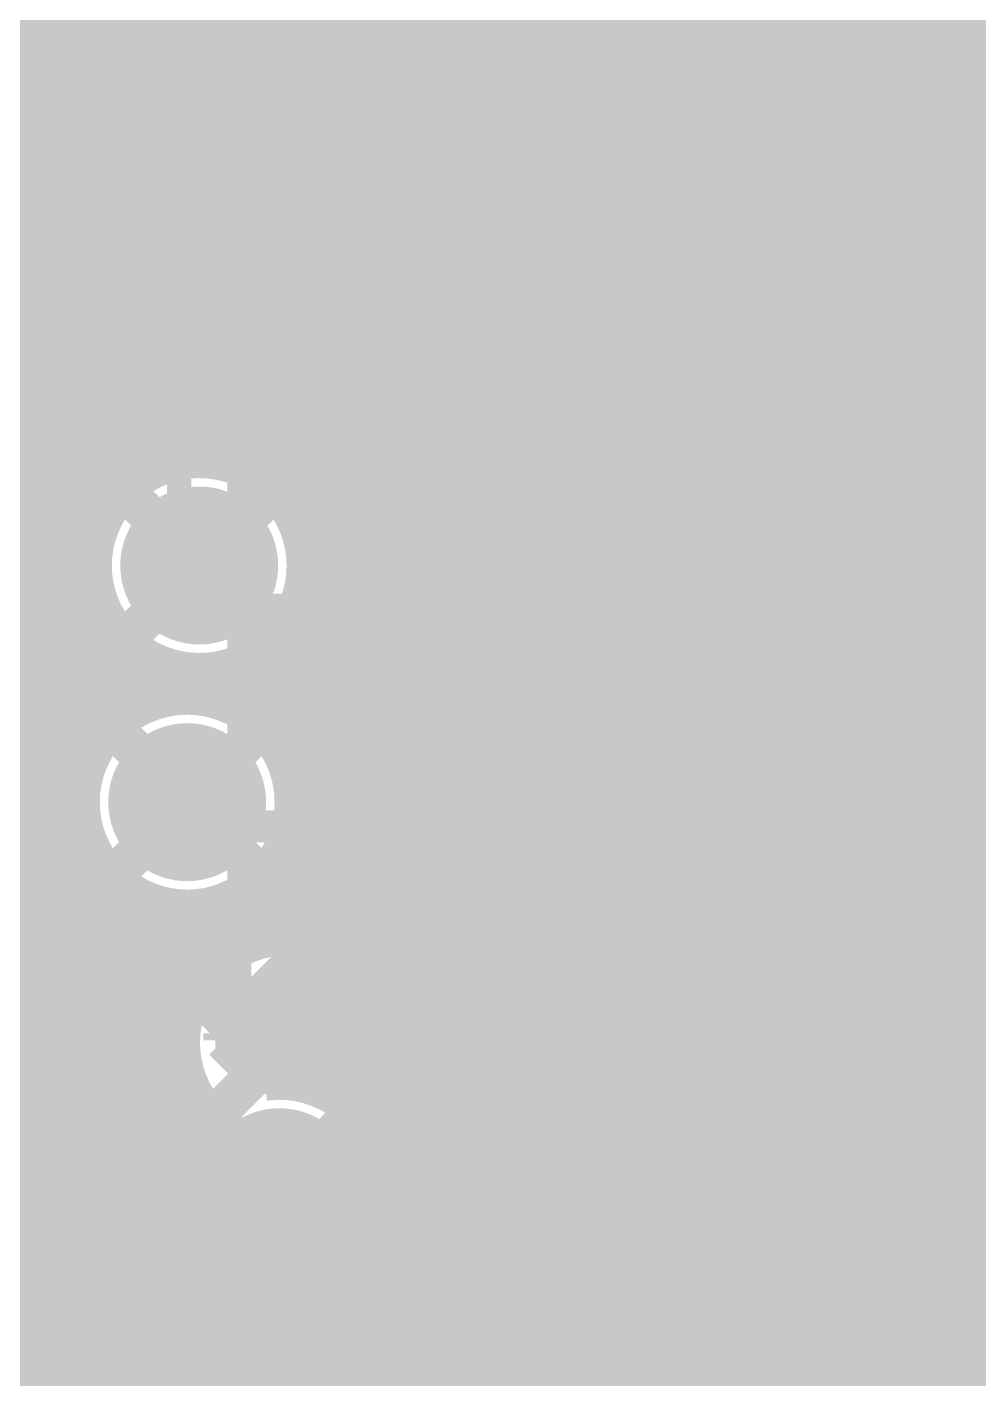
# Model space of a CAD drawing. Extents: x -118 to 4, y -52 to 56.
# Drawn here: x -61.67 to -55.64, y 33.08 to 41.64 of the extents above; entities that cross this region are included whole.
import ezdxf

# ---------------------------------------------------------------- set-up
doc = ezdxf.new("R2010")
doc.units = 0
doc.header["$MEASUREMENT"] = 0
doc.layers.get('0').update_dxf_attribs({"linetype": 'CONTINUOUS'})
for name, color, linetype in [('22-302-0_BOT', 7, 'CONTINUOUS'), ('22-302-0_DRD', 7, 'CONTINUOUS'), ('22-302-0_DRL', 2, 'CONTINUOUS'), ('22-302-0_GND', 1, 'CONTINUOUS'), ('22-302-0_IN1', 3, 'CONTINUOUS'), ('22-302-0_SMB', 5, 'CONTINUOUS'), ('22-302-0_SMT', 10, 'CONTINUOUS'), ('22-302-0_SPB', 14, 'CONTINUOUS'), ('22-302-0_SPT', 9, 'CONTINUOUS'), ('22-302-0_SSB', 12, 'CONTINUOUS'), ('22-302-0_SST', 11, 'CONTINUOUS'), ('22-302-0_TOP', 13, 'CONTINUOUS'), ('THRUHOLE_TAP', 7, 'CONTINUOUS')]:
    doc.layers.add(name, color=color, linetype=linetype)

# ---------------------------------------------------------------- blocks, each defined once
blk = doc.blocks.new('ROUND_50')
at = {"const_width": 0.35052}
blk.add_lwpolyline([(-0.17526, 0, 1), (0.17526, 0, 1)], format="xyb", close=True, dxfattribs=at)
blk = doc.blocks.new('RECTANGLE_62')
blk.add_solid([(0.635, 0.508), (0.635, -0.508), (-0.635, 0.508), (-0.635, -0.508)])
blk = doc.blocks.new('ROUND_107')
at = {"const_width": 0.10033}
blk.add_lwpolyline([(-0.050164, 0, 1), (0.050164, 0, 1)], format="xyb", close=True, dxfattribs=at)
blk = doc.blocks.new('ROUND_92')
at = {"const_width": 0.0635}
blk.add_lwpolyline([(-0.03175, 0, 1), (0.03175, 0, 1)], format="xyb", close=True, dxfattribs=at)
blk = doc.blocks.new('ROUND_93')
at = {"const_width": 0.50038}
blk.add_lwpolyline([(-0.25019, 0, 1), (0.25019, 0, 1)], format="xyb", close=True, dxfattribs=at)
blk = doc.blocks.new('ROUND_58')
at = {"const_width": 0.35052}
blk.add_lwpolyline([(-0.17526, 0, 1), (0.17526, 0, 1)], format="xyb", close=True, dxfattribs=at)
blk = doc.blocks.new('OBLONG_40')
at = {"const_width": 0.29972}
blk.add_lwpolyline([(0, 0.74041), (0, -0.74041)], dxfattribs=at)
at = {"const_width": 0.14986}
for points in [[(-0.07493, 0.74041, 1), (0.07493, 0.74041, 1)], [(-0.07493, -0.74041, 1), (0.07493, -0.74041, 1)]]:
    blk.add_lwpolyline(points, format="xyb", close=True, dxfattribs=at)
blk = doc.blocks.new('ROUND_98')
at = {"const_width": 0.10033}
blk.add_lwpolyline([(-0.050164, 0, 1), (0.050164, 0, 1)], format="xyb", close=True, dxfattribs=at)

msp = doc.modelspace()

# ---------------------------------------------------------------- linework, layer by layer
at = {"layer": '22-302-0_BOT'}
for points, const_width in [([(-60.579, 38.227), (-59.944, 38.862), (-58.801, 38.862), (-58.42, 39.243), (-58.42, 42.164), (-57.023, 43.561), (-57.023, 45.085), (-55.88, 46.228), (-55.88, 54.61)], 0.2032), ([(-54.356, 53.848), (-54.61, 53.848), (-55.499, 52.959), (-55.499, 45.72), (-56.388, 44.831), (-56.388, 42.799), (-57.277, 41.91), (-57.277, 41.021)], 0.2032), ([(-57.277, 41.021), (-57.277, 41.91), (-56.388, 42.799), (-56.388, 44.831), (-55.499, 45.72), (-55.499, 52.959), (-54.61, 53.848), (-54.356, 53.848)], 0.2032), ([(-58.9788, 44.07916), (-58.9788, 40.8432)], 0.254), ([(-59.2074, 43.85056), (-59.2074, 40.8432)], 0.254), ([(-59.436, 43.62196), (-59.436, 40.8432)], 0.254), ([(-59.6646, 43.39336), (-59.6646, 40.8432)], 0.254), ([(-59.8932, 43.16476), (-59.8932, 40.8432)], 0.254), ([(-60.1218, 42.93616), (-60.1218, 40.8432)], 0.254), ([(-61.2648, 42.6974), (-61.2648, 40.62984)], 0.254), ([(-61.0362, 42.6974), (-61.0362, 40.4114)], 0.254), ([(-60.8076, 42.6974), (-60.8076, 40.4114)], 0.254), ([(-60.579, 42.6974), (-60.579, 40.4114)], 0.254), ([(-60.3504, 42.73804), (-60.3504, 40.8432)], 0.254), ([(-58.8264, 42.164), (-58.8264, 40.8432)], 0.254), ([(-61.3918, 41.8592), (-61.3918, 40.75684)], 0.254), ([(-58.8264, 41.5544), (-61.3918, 41.5544)], 0.254), ([(-58.8264, 41.3258), (-61.3918, 41.3258)], 0.254), ([(-58.8264, 41.0972), (-61.3918, 41.0972)], 0.254), ([(-59.563, 40.005), (-61.214, 40.005), (-62.23, 41.021), (-62.357, 41.021)], 0.2032), ([(-54.61, 40.7162), (-56.007, 40.7162), (-56.7182, 40.7162), (-57.023, 41.021), (-57.277, 41.021)], 0.2032), ([(-54.61, 40.7162), (-56.007, 40.7162), (-56.7182, 40.7162), (-56.9722, 40.7162), (-57.277, 41.021)], 0.2032), ([(-58.8264, 40.8686), (-61.3918, 40.8686)], 0.254), ([(-58.8264, 40.8432), (-60.5282, 40.8432)], 0.254), ([(-60.5282, 40.8432), (-60.5282, 40.4114)], 0.254), ([(-61.3918, 40.75684), (-61.04636, 40.4114)], 0.254), ([(-60.5282, 40.64), (-61.27496, 40.64)], 0.254), ([(-54.61, 37.973), (-56.007, 39.37), (-56.007, 40.7162), (-54.61, 40.7162)], 0.2032), ([(-60.5282, 40.4114), (-61.04636, 40.4114)], 0.254), ([(-60.5282, 40.4114), (-61.04636, 40.4114)], 0.254), ([(-60.5282, 40.4114), (-61.04636, 40.4114)], 0.254), ([(-61.96584, 40.1828), (-61.7474, 39.96436)], 0.254), ([(-58.0136, 40.1828), (-58.0136, 39.8272)], 0.254), ([(-56.4134, 40.1828), (-58.0136, 40.1828)], 0.254), ([(-56.4134, 40.1828), (-58.0136, 40.1828)], 0.254), ([(-57.8358, 40.1828), (-57.8358, 39.8272)], 0.254), ([(-57.6072, 40.1828), (-57.6072, 39.8272)], 0.254), ([(-57.3786, 40.1828), (-57.3786, 39.8272)], 0.254), ([(-57.15, 40.1828), (-57.15, 39.8272)], 0.254), ([(-56.9214, 40.1828), (-56.9214, 39.8272)], 0.254), ([(-56.6928, 40.1828), (-56.6928, 39.8272)], 0.254), ([(-56.4642, 40.1828), (-56.4642, 39.8272)], 0.254), ([(-56.4134, 40.1828), (-56.4134, 39.8272)], 0.254), ([(-61.7474, 39.9542), (-63.6778, 39.9542)], 0.254), ([(-62.23, 36.9062), (-62.0268, 36.9062), (-62.103, 36.9824), (-62.103, 37.338), (-61.341, 38.1), (-61.341, 40.005), (-61.214, 40.005), (-59.563, 40.005)], 0.2032), ([(-61.7474, 39.96436), (-61.7474, 39.8272)], 0.254), ([(-56.4134, 39.9542), (-58.0136, 39.9542)], 0.254), ([(-61.7474, 39.8272), (-63.3222, 39.8272)], 0.254), ([(-56.4134, 39.8272), (-58.0136, 39.8272)], 0.254), ([(-57.277, 39.8272), (-57.277, 38.989)], 0.254), ([(-56.3118, 39.10076), (-56.3118, 38.1508)], 0.254), ([(-56.3118, 39.10076), (-56.29457, 39.08243)], 0.254), ([(-56.3118, 39.10076), (-56.29457, 39.08243)], 0.254), ([(-56.25084, 39.0398), (-56.3118, 39.0398)], 0.254), ([(-56.28894, 39.0779), (-55.2831, 38.06952)], 0.254), ([(-56.2356, 39.02456), (-56.2356, 34.6964)], 0.254), ([(-57.277, 38.1508), (-57.277, 38.989)], 0.254), ([(-57.277, 38.989), (-57.277, 36.576), (-56.515, 35.814)], 0.2032), ([(-57.277, 38.989), (-57.277, 36.576), (-56.515, 35.814)], 0.2032), ([(-57.277, 38.989), (-57.277, 36.576), (-56.515, 35.814)], 0.2032), ([(-58.2422, 38.84676), (-58.5089, 38.57752)], 0.254), ([(-58.2422, 38.84676), (-58.2422, 38.1508)], 0.254), ([(-58.293, 38.79596), (-58.293, 33.59404)], 0.254), ([(-58.2422, 38.8112), (-58.27776, 38.8112)], 0.254), ([(-56.02224, 38.8112), (-56.3118, 38.8112)], 0.254), ([(-56.007, 38.79596), (-56.007, 34.6964)], 0.254), ([(-58.2422, 38.5826), (-58.50636, 38.5826)], 0.254), ([(-55.79364, 38.5826), (-56.3118, 38.5826)], 0.254), ([(-58.5216, 38.56736), (-58.5216, 33.36544)], 0.254), ([(-55.7784, 38.56736), (-55.7784, 34.6964)], 0.254), ([(-58.801, 38.4556), (-58.82894, 38.4556)], 0.254), ([(-58.7502, 38.45814), (-58.7502, 38.35908)], 0.254), ([(-58.2422, 38.354), (-58.74512, 38.354)], 0.254), ([(-55.56504, 38.354), (-56.3118, 38.354)], 0.254), ([(-55.5498, 38.33876), (-55.5498, 36.70808)], 0.254), ([(-56.3118, 38.1508), (-58.2422, 38.1508)], 0.254), ([(-58.0644, 38.1508), (-58.0644, 33.82264)], 0.254), ([(-57.8358, 38.1508), (-57.8358, 34.05124)], 0.254), ([(-57.6072, 38.1508), (-57.6072, 34.27984)], 0.254), ([(-57.3786, 38.1508), (-57.3786, 34.50844)], 0.254), ([(-57.15, 38.1508), (-57.15, 34.67608)], 0.254), ([(-56.9214, 38.1508), (-56.9214, 34.6964)], 0.254), ([(-56.6928, 38.1508), (-56.6928, 34.6964)], 0.254), ([(-56.4642, 38.1508), (-56.4642, 34.6964)], 0.254), ([(-55.33644, 38.1254), (-58.64606, 38.1254)], 0.254), ([(-59.309, 37.973), (-59.309, 36.957), (-60.7822, 35.4838), (-62.23, 35.4838)], 0.2032), ([(-55.28564, 37.8968), (-58.63336, 37.8968)], 0.254), ([(-55.21706, 37.6682), (-58.70194, 37.6682)], 0.254), ([(-58.7502, 37.58438), (-58.7502, 33.13684)], 0.254), ([(-58.9026, 37.4269), (-58.9026, 36.957)], 0.254), ([(-55.03164, 37.4396), (-58.88736, 37.4396)], 0.254), ([(-53.91404, 37.211), (-58.9026, 37.211)], 0.254), ([(-55.15102, 36.9824), (-58.9026, 36.9824)], 0.254), ([(-67.056, 26.289), (-66.548, 26.797), (-66.548, 35.306), (-65.659, 36.195), (-61.214, 36.195), (-60.6552, 36.7538), (-60.6552, 36.7284)], 0.2032), ([(-58.9788, 36.72078), (-58.9788, 32.93364)], 0.254), ([(-55.51678, 36.7538), (-58.95594, 36.7538)], 0.254), ([(-59.02198, 36.66998), (-60.4266, 35.26536)], 0.254), ([(-55.6387, 36.5252), (-59.16676, 36.5252)], 0.254), ([(-59.2074, 36.48456), (-59.2074, 32.92094)], 0.254), ([(-55.66918, 36.2966), (-59.39536, 36.2966)], 0.254), ([(-59.436, 36.25596), (-59.436, 34.5313)], 0.254), ([(-57.785, 31.369), (-57.277, 31.369), (-55.118, 33.528), (-40.259, 33.528), (-38.989, 34.798), (-33.02, 34.798), (-32.131, 33.909), (-30.988, 33.909), (-30.48, 34.417), (-28.829, 34.417), (-27.8638, 35.3822), (-27.8638, 36.195)], 0.2032), ([(-59.6646, 36.02736), (-59.6646, 34.83356)], 0.254), ([(-55.62092, 36.068), (-59.62396, 36.068)], 0.254), ([(-55.5498, 35.93338), (-55.5498, 34.6964)], 0.254), ([(-55.46852, 35.8394), (-59.85256, 35.8394)], 0.254), ([(-59.8932, 35.79876), (-59.8932, 34.94532)], 0.254), ([(-48.73498, 35.6108), (-60.08116, 35.6108)], 0.254), ([(-60.1218, 35.57016), (-60.1218, 34.96818)], 0.254), ([(-62.23, 35.4838), (-62.23, 35.433), (-60.833, 35.433), (-60.833, 35.052), (-60.071, 34.29)], 0.2032), ([(-60.3504, 35.34156), (-60.3504, 35.14344)], 0.254), ([(-40.78732, 35.3822), (-60.30976, 35.3822)], 0.254), ([(-60.4266, 35.26536), (-60.4266, 35.21964)], 0.254), ([(-60.4266, 35.21964), (-60.16752, 34.9631)], 0.254), ([(-40.67556, 35.1536), (-60.36056, 35.1536)], 0.254), ([(-61.4172, 35.0266), (-61.4172, 34.7472)], 0.254), ([(-61.2394, 35.0266), (-61.4172, 35.0266)], 0.254), ([(-61.2648, 35.0266), (-61.2648, 31.7754)], 0.254), ([(-61.21908, 34.925), (-61.4172, 34.925)], 0.254), ([(-54.3433, 34.925), (-59.82716, 34.925)], 0.254), ([(-61.4172, 34.7472), (-63.0428, 34.7472)], 0.254), ([(-61.722, 34.7472), (-61.722, 31.7754)], 0.254), ([(-61.4934, 34.7472), (-61.4934, 31.7754)], 0.254), ([(-61.11494, 34.7599), (-60.7441, 34.38652)], 0.254), ([(-61.05144, 34.6964), (-64.4906, 34.6964)], 0.254), ([(-61.0362, 34.68116), (-61.0362, 31.7754)], 0.254), ([(-57.023, 34.6964), (-59.5249, 34.6964)], 0.254), ([(-54.64556, 34.6964), (-57.023, 34.6964)], 0.254), ([(-57.31002, 34.57702), (-58.95594, 32.9311)], 0.254), ([(-60.82284, 34.4678), (-64.4906, 34.4678)], 0.254), ([(-57.41924, 34.4678), (-59.41314, 34.4678)], 0.254), ([(-60.8076, 34.45256), (-60.8076, 31.7754)], 0.254), ([(-60.74918, 34.2392), (-64.4906, 34.2392)], 0.254), ([(-57.64784, 34.2392), (-59.39282, 34.2392)], 0.254), ([(-54.102, 34.29), (-57.023, 34.29), (-59.055, 32.258)], 0.2032), ([(-59.436, 34.04616), (-59.436, 32.82188)], 0.254), ([(-60.69076, 34.0106), (-64.4906, 34.0106)], 0.254), ([(-57.87644, 34.0106), (-59.45124, 34.0106)], 0.254), ([(-56.85536, 33.8836), (-58.3819, 32.35452)], 0.254), ([(-55.31358, 33.8836), (-56.85536, 33.8836)], 0.254), ([(-56.6928, 33.8836), (-56.6928, 32.52724)], 0.254), ([(-56.4642, 33.8836), (-56.4642, 32.75584)], 0.254), ([(-56.2356, 33.8836), (-56.2356, 32.98444)], 0.254), ([(-56.007, 33.8836), (-56.007, 33.21304)], 0.254), ([(-55.7784, 33.8836), (-55.7784, 33.44164)], 0.254), ([(-55.5498, 33.8836), (-55.5498, 33.67024)], 0.254), ([(-60.52312, 33.782), (-64.4906, 33.782)], 0.254), ([(-60.579, 33.83788), (-60.579, 31.7754)], 0.254), ([(-58.10504, 33.782), (-59.61888, 33.782)], 0.254), ([(-55.40502, 33.81502), (-57.33796, 31.88208)], 0.254), ([(-55.43804, 33.782), (-56.95696, 33.782)], 0.254), ([(-56.9214, 33.81756), (-56.9214, 32.29864)], 0.254), ([(-59.6646, 33.7439), (-59.6646, 32.55772)], 0.254), ([(-60.3504, 33.67024), (-60.3504, 31.7754)], 0.254), ([(-60.1218, 33.61182), (-60.1218, 31.7754)], 0.254), ([(-59.8932, 33.63214), (-59.8932, 31.7754)], 0.254), ([(-58.33364, 33.5534), (-64.4906, 33.5534)], 0.254), ([(-55.66664, 33.5534), (-57.18556, 33.5534)], 0.254), ([(-57.15, 33.58896), (-57.15, 32.07004)], 0.254), ([(-57.3786, 33.36036), (-57.3786, 31.91256)], 0.254), ([(-58.56224, 33.3248), (-64.4906, 33.3248)], 0.254), ([(-55.89524, 33.3248), (-57.41416, 33.3248)], 0.254), ([(-58.79084, 33.0962), (-64.4906, 33.0962)], 0.254), ([(-56.12384, 33.0962), (-57.64276, 33.0962)], 0.254), ([(-57.6072, 33.13176), (-57.6072, 32.02432)], 0.254)]:
    msp.add_lwpolyline(points, dxfattribs=dict(at, const_width=const_width))
at = {"layer": '22-302-0_BOT', "const_width": 0.254}
for points in [[(-58.801, 38.4556, 0.1989124), (-58.51363, 38.57463)], [(-58.62828, 37.973, 0.1995976), (-58.82893, 38.45561)], [(-58.9026, 37.4269, 0.237053), (-58.62828, 37.973)], [(-59.02198, 36.66998, 0.1989124), (-58.90309, 36.957)], [(-54.991, 37.00272, 0.4142136), (-55.67172, 36.322)], [(-55.67172, 36.322, 0.4142136), (-54.991, 35.64128)], [(-61.2394, 35.0266, 0.18274), (-61.12093, 34.76407)], [(-60.071, 34.97072, 0.0356212), (-60.16762, 34.96383)], [(-59.39028, 34.29, 0.4142136), (-60.071, 34.97072)], [(-57.023, 34.6964, 0.1989124), (-57.31037, 34.57737)], [(-60.7441, 34.38652, 0.0356214), (-60.75098, 34.29)], [(-60.75172, 34.29, 0.4142136), (-60.071, 33.60928)], [(-60.071, 33.60928, 0.4142136), (-59.39028, 34.29)]]:
    msp.add_lwpolyline(points, format="xyb", dxfattribs=at)
at = {"layer": '22-302-0_DRD', "const_width": 0.254}
for points in [[(-59.182, 41.91), (-60.452, 40.64)], [(-59.182, 40.64), (-60.452, 41.91)], [(-59.182, 41.91), (-60.452, 40.64)], [(-59.182, 40.64), (-60.452, 41.91)], [(-59.944, 38.862), (-61.214, 37.592)], [(-59.944, 37.592), (-61.214, 38.862)], [(-58.674, 38.608), (-59.944, 37.338)], [(-58.674, 37.338), (-59.944, 38.608)], [(-60.0202, 37.3634), (-61.2902, 36.0934)], [(-60.0202, 36.0934), (-61.2902, 37.3634)], [(-54.356, 36.957), (-55.626, 35.687)], [(-54.356, 35.687), (-55.626, 36.957)], [(-55.88, 36.449), (-57.15, 35.179)], [(-55.88, 35.179), (-57.15, 36.449)], [(-55.88, 36.449), (-57.15, 35.179)], [(-55.88, 35.179), (-57.15, 36.449)], [(-55.88, 36.449), (-57.15, 35.179)], [(-55.88, 35.179), (-57.15, 36.449)], [(-59.3852, 35.8394), (-60.6552, 34.5694)], [(-59.3852, 34.5694), (-60.6552, 35.8394)], [(-59.3852, 35.8394), (-60.6552, 34.5694)], [(-59.3852, 34.5694), (-60.6552, 35.8394)], [(-59.436, 34.925), (-60.706, 33.655)], [(-59.436, 33.655), (-60.706, 34.925)], [(-56.515, 33.35528), (-57.785, 32.08528)], [(-56.515, 32.08528), (-57.785, 33.35528)], [(-56.515, 33.35528), (-57.785, 32.08528)], [(-56.515, 32.08528), (-57.785, 33.35528)]]:
    msp.add_lwpolyline(points, dxfattribs=at)
at = {"layer": '22-302-0_IN1', "const_width": 0.254}
for points in [[(-58.6486, 55.372), (-58.6486, 14.57706)], [(-56.5912, 55.372), (-56.5912, 36.48964)], [(-56.3626, 54.12994), (-56.3626, 36.47694)], [(-56.134, 53.98008), (-56.134, 36.37788)], [(-55.9054, 53.92928), (-55.9054, 36.11372)], [(-55.6768, 53.95976), (-55.6768, 13.35278)], [(-56.8198, 49.53508), (-56.8198, 36.42106)], [(-57.0484, 49.39792), (-57.0484, 36.23564)], [(-58.8772, 48.37938), (-58.8772, 14.62786)], [(-60.4774, 44.78274), (-60.4774, 41.43502)], [(-61.6204, 44.66336), (-61.6204, 29.88818)], [(-58.42, 44.71416), (-58.42, 31.6103)], [(-59.1058, 44.61002), (-59.1058, 14.63802)], [(-61.3918, 44.47794), (-61.3918, 29.8577)], [(-60.706, 44.52112), (-60.706, 38.89502)], [(-57.277, 44.50588), (-57.277, 33.3883)], [(-61.1632, 44.40936), (-61.1632, 38.57498)], [(-60.9346, 44.42206), (-60.9346, 38.80612)], [(-58.1914, 44.4119), (-58.1914, 31.91256)], [(-59.3344, 44.37888), (-59.3344, 41.75252)], [(-57.5056, 44.33824), (-57.5056, 33.2994)], [(-57.9628, 44.30014), (-57.9628, 32.02432)], [(-57.7342, 44.27982), (-57.7342, 33.06826)], [(-60.29452, 41.7576), (-62.69736, 41.7576)], [(-55.52694, 41.7576), (-59.33694, 41.7576)], [(-60.44692, 41.529), (-75.38212, 41.529)], [(-55.42788, 41.529), (-59.18708, 41.529)], [(-60.49518, 41.3004), (-75.28306, 41.3004)], [(-55.16372, 41.3004), (-59.13628, 41.3004)], [(-60.4647, 41.0718), (-75.27036, 41.0718)], [(-60.4774, 41.11244), (-60.4774, 38.89756)], [(-53.04536, 41.0718), (-59.16676, 41.0718)], [(-60.34278, 40.8432), (-75.33894, 40.8432)], [(-59.3344, 40.79494), (-59.3344, 14.61008)], [(-52.83708, 40.8432), (-59.29122, 40.8432)], [(-60.2488, 40.74922), (-60.2488, 38.82136)], [(-60.0202, 40.62476), (-60.0202, 38.61308)], [(-59.563, 40.64508), (-59.563, 35.70732)], [(-59.97702, 40.6146), (-75.52436, 40.6146)], [(-59.7916, 40.59428), (-59.7916, 35.84448)], [(-54.07152, 40.6146), (-59.65444, 40.6146)], [(-54.22392, 40.386), (-90.24112, 40.386)], [(-54.27218, 40.1574), (-90.14206, 40.1574)], [(-54.2417, 39.9288), (-90.12936, 39.9288)], [(-54.11978, 39.7002), (-90.19794, 39.7002)], [(-53.75402, 39.4716), (-90.38336, 39.4716)], [(-51.9303, 39.243), (-98.425, 39.243)], [(-52.23256, 39.0144), (-98.425, 39.0144)], [(-60.96508, 38.7858), (-98.425, 38.7858)], [(-52.34432, 38.7858), (-60.19038, 38.7858)], [(-61.17336, 38.5572), (-88.01608, 38.5572)], [(-54.95798, 38.5572), (-59.98464, 38.5572)], [(-61.24956, 38.3286), (-63.01994, 38.3286)], [(-55.18912, 38.3286), (-59.9059, 38.3286)], [(-61.24702, 38.1), (-62.87008, 38.1)], [(-55.27802, 38.1), (-59.91098, 38.1)], [(-61.15812, 37.8714), (-62.81928, 37.8714)], [(-61.1632, 37.87902), (-61.1632, 37.18052)], [(-60.0202, 37.83838), (-60.0202, 36.9697)], [(-55.28056, 37.8714), (-59.99988, 37.8714)], [(-60.92698, 37.6428), (-62.84976, 37.6428)], [(-60.9346, 37.64788), (-60.9346, 37.34816)], [(-60.2488, 37.63264), (-60.2488, 37.27196)], [(-55.20436, 37.6428), (-60.23102, 37.6428)], [(-60.706, 37.55898), (-60.706, 37.40658)], [(-60.4774, 37.5539), (-60.4774, 37.38372)], [(-54.99608, 37.4142), (-62.97422, 37.4142)], [(-61.15812, 37.1856), (-63.33744, 37.1856)], [(-24.20112, 37.1856), (-60.15228, 37.1856)], [(-61.29528, 36.957), (-98.425, 36.957)], [(-55.2323, 36.957), (-60.01512, 36.957)], [(-61.33592, 36.7284), (-80.85836, 36.7284)], [(-55.53456, 36.7284), (-59.97448, 36.7284)], [(-61.29528, 36.4998), (-67.55638, 36.4998)], [(-60.0202, 36.48456), (-60.0202, 35.88512)], [(-55.64632, 36.4998), (-60.01512, 36.4998)], [(-61.15812, 36.2712), (-67.35064, 36.2712)], [(-61.1632, 36.27628), (-61.1632, 29.73578)], [(-57.01792, 36.2712), (-60.15228, 36.2712)], [(-55.66918, 36.2712), (-56.01208, 36.2712)], [(-60.2488, 36.1823), (-60.2488, 35.84448)], [(-60.9346, 36.10864), (-60.9346, 29.37002)], [(-57.15508, 36.0426), (-67.2719, 36.0426)], [(-60.706, 36.05022), (-60.706, 19.48688)], [(-60.4774, 36.07054), (-60.4774, 35.70732)], [(-55.61076, 36.0426), (-55.87492, 36.0426)], [(-60.31992, 35.814), (-67.27698, 35.814)], [(-57.19572, 35.814), (-59.71794, 35.814)], [(-55.44312, 35.814), (-55.83428, 35.814)], [(-60.58408, 35.5854), (-67.36588, 35.5854)], [(-57.15508, 35.5854), (-59.45632, 35.5854)], [(-49.57064, 35.5854), (-55.87492, 35.5854)], [(-55.9054, 35.51174), (-55.9054, 12.98702)], [(-60.68314, 35.3568), (-67.59702, 35.3568)], [(-57.01792, 35.3568), (-59.35726, 35.3568)], [(-57.0484, 35.39236), (-57.0484, 33.39338)], [(-49.75606, 35.3568), (-56.01208, 35.3568)], [(-56.134, 35.25012), (-56.134, -3.048)], [(-56.8198, 35.20694), (-56.8198, 33.31464)], [(-56.3626, 35.15106), (-56.3626, -3.048)], [(-60.69584, 35.1282), (-95.36176, 35.1282)], [(-49.82464, 35.1282), (-59.34456, 35.1282)], [(-56.5912, 35.13836), (-56.5912, 33.1089)], [(-60.62726, 34.8996), (-65.35674, 34.8996)], [(-49.81194, 34.8996), (-59.41314, 34.8996)], [(-60.44184, 34.671), (-65.09512, 34.671)], [(-60.4774, 34.70148), (-60.4774, 19.58594)], [(-49.71288, 34.671), (-59.59856, 34.671)], [(-59.563, 34.70148), (-59.563, 14.5415)], [(-60.2488, 34.56432), (-60.2488, 19.59864)], [(-59.7916, 34.56432), (-59.7916, 19.34464)], [(-60.0202, 34.52368), (-60.0202, 19.53006)], [(-49.44872, 34.4424), (-64.99606, 34.4424)], [(-38.48862, 34.2138), (-64.98336, 34.2138)], [(-38.85438, 33.9852), (-65.05194, 33.9852)], [(-38.9763, 33.7566), (-65.23736, 33.7566)], [(-39.00678, 33.528), (-67.40398, 33.528)], [(-57.50814, 33.2994), (-62.70244, 33.2994)], [(-38.95852, 33.2994), (-56.79186, 33.2994)], [(-57.73166, 33.0708), (-62.33922, 33.0708)], [(-38.80612, 33.0708), (-56.5658, 33.0708)]]:
    msp.add_lwpolyline(points, dxfattribs=at)
for points in [[(-59.817, 41.95572, 0.4142136), (-60.49772, 41.275)], [(-59.13628, 41.275, 0.4142136), (-59.817, 41.95572)], [(-55.54472, 41.91, 0.4142136), (-54.864, 41.22928)], [(-60.49772, 41.275, 0.4142136), (-59.817, 40.59428)], [(-59.817, 40.59428, 0.4142136), (-59.13628, 41.275)], [(-60.579, 38.90772, 0.4142136), (-61.25972, 38.227)], [(-59.89828, 38.227, 0.4142136), (-60.579, 38.90772)], [(-61.25972, 38.227, 0.4142136), (-60.579, 37.54628)], [(-60.579, 37.54628, 0.4142136), (-59.89828, 38.227)], [(-60.6552, 37.40912, 0.4142136), (-61.33592, 36.7284)], [(-59.97448, 36.7284, 0.4142136), (-60.6552, 37.40912)], [(-54.991, 37.00272, 0.4142136), (-55.67172, 36.322)], [(-61.33592, 36.7284, 0.4142136), (-60.6552, 36.04768)], [(-60.6552, 36.04768, 0.4142136), (-59.97448, 36.7284)], [(-56.515, 36.49472, 0.4142136), (-57.19572, 35.814)], [(-55.83428, 35.814, 0.4142136), (-56.515, 36.49472)], [(-55.67172, 36.322, 0.4142136), (-54.991, 35.64128)], [(-60.0202, 35.88512, 0.4142136), (-60.70092, 35.2044)], [(-59.33948, 35.2044, 0.4142136), (-60.0202, 35.88512)], [(-57.19572, 35.814, 0.4142136), (-56.515, 35.13328)], [(-56.515, 35.13328, 0.4142136), (-55.83428, 35.814)], [(-60.70092, 35.2044, 0.4142136), (-60.0202, 34.52368)], [(-60.0202, 34.52368, 0.4142136), (-59.33948, 35.2044)], [(-57.15, 33.401, 0.4142136), (-57.83072, 32.72028)], [(-57.15, 33.401, 0.4142136), (-57.83072, 32.72028)], [(-56.46928, 32.72028, 0.4142136), (-57.15, 33.401)], [(-56.46928, 32.72028, 0.4142136), (-57.15, 33.401)]]:
    msp.add_lwpolyline(points, format="xyb", dxfattribs=at)
at = {"layer": '22-302-0_SSB', "const_width": 0.1524}
for points in [[(-61.214, 42.037), (-61.214, 37.973), (-65.786, 37.973), (-65.786, 39.751), (-65.532, 40.005), (-65.786, 40.259), (-65.786, 42.037), (-61.214, 42.037)], [(-56.134, 42.037), (-56.134, 37.973), (-60.706, 37.973), (-60.706, 39.751), (-60.452, 40.005), (-60.706, 40.259), (-60.706, 42.037), (-56.134, 42.037)], [(-61.4045, 37.6555), (-61.4045, 34.7345), (-63.0428, 34.7345), (-63.0428, 37.6555), (-61.4045, 37.6555)], [(-57.97804, 37.5666), (-57.80786, 37.50564), (-57.80786, 37.26942), (-57.97804, 37.211), (-58.14568, 37.09162), (-58.65368, 37.09162), (-58.82386, 37.15004), (-58.82386, 37.50564), (-58.65368, 37.5666), (-57.97804, 37.5666)], [(-58.14568, 37.32784), (-57.80786, 37.09162)], [(-57.80786, 36.48964), (-58.82386, 36.48964), (-58.65368, 36.60902)], [(-57.80786, 36.3728), (-57.80786, 36.60902)], [(-58.14568, 35.5346), (-58.14568, 36.00704), (-58.82386, 35.77082), (-58.82386, 35.65144), (-57.80786, 35.65144)]]:
    msp.add_lwpolyline(points, dxfattribs=at)
at = {"layer": '22-302-0_SST', "const_width": 0.1524}
for points in [[(-65.27038, 35.8902), (-65.27038, 39.0398), (-60.325, 39.0398), (-60.325, 35.433), (-64.81318, 35.433), (-65.27038, 35.8902)], [(-59.55538, 35.8902), (-59.55538, 39.0398), (-54.61, 39.0398), (-54.61, 35.433), (-59.09818, 35.433), (-59.55538, 35.8902)], [(-58.8772, 36.52774), (-58.8772, 35.84956)], [(-58.74004, 36.5506), (-58.74004, 35.82924)], [(-58.60288, 36.51758), (-58.60288, 35.86226)], [(-59.01436, 36.44138), (-59.01436, 35.93846)], [(-58.53938, 36.47948), (-58.96864, 36.47948)], [(-58.46572, 36.40328), (-58.46572, 35.97402)], [(-58.42762, 36.34232), (-59.08294, 36.34232)], [(-58.3946, 36.20516), (-59.11596, 36.20516)], [(-58.41492, 36.068), (-59.0931, 36.068)], [(-58.50382, 35.93084), (-59.00674, 35.93084)]]:
    msp.add_lwpolyline(points, dxfattribs=at)
for points in [[(-58.75528, 36.5506, 0.4142136), (-59.11596, 36.18992)], [(-58.3946, 36.18992, 0.4142136), (-58.75528, 36.5506)], [(-59.11596, 36.18992, 0.4142136), (-58.75528, 35.82924)], [(-58.75528, 35.82924, 0.4142136), (-58.3946, 36.18992)]]:
    msp.add_lwpolyline(points, format="xyb", dxfattribs=at)
at = {"layer": '22-302-0_TOP'}
for points, const_width in [([(-60.579, 44.5643), (-60.579, 41.40708)], 0.254), ([(-60.73648, 43.10888), (-60.73648, 41.68648)], 0.254), ([(-60.54852, 43.10888), (-60.54852, 41.68648)], 0.254), ([(-61.5188, 40.22852), (-61.5188, 42.291), (-61.595, 42.36466), (-61.595, 42.4688)], 0.2032), ([(-60.8711, 40.22852), (-60.8711, 41.3639), (-59.817, 42.418), (-59.69, 42.418), (-59.69, 42.4688)], 0.2032), ([(-60.8711, 40.22852), (-60.8711, 41.3639), (-59.817, 42.418), (-59.7662, 42.4688), (-59.69, 42.4688)], 0.2032), ([(-55.8038, 40.22852), (-55.8038, 41.91), (-55.8038, 42.3926), (-55.88, 42.4688)], 0.2032), ([(-54.864, 41.91), (-55.8038, 41.91), (-55.8038, 40.22852)], 0.2032), ([(-61.04128, 41.68648), (-61.04128, 41.4655)], 0.254), ([(-60.73648, 41.68648), (-61.04128, 41.68648)], 0.254), ([(-61.0362, 41.68648), (-61.0362, 41.46804)], 0.254), ([(-60.8076, 41.68648), (-60.8076, 41.4909)], 0.254), ([(-60.54852, 41.7068), (-60.73648, 41.7068)], 0.254), ([(-60.41644, 41.68648), (-60.54852, 41.68648)], 0.254), ([(-60.8711, 41.49598), (-60.8711, 40.22852)], 0.254), ([(-58.40476, 40.22852), (-58.40476, 41.529), (-59.563, 41.529), (-59.817, 41.275)], 0.2032), ([(-58.40476, 40.22852), (-58.40476, 41.529), (-59.563, 41.529), (-59.817, 41.275)], 0.2032), ([(-58.40476, 40.22852), (-58.40476, 41.529), (-57.75452, 41.529), (-57.75452, 40.22852)], 0.2032), ([(-61.00572, 41.4782), (-61.04128, 41.4782)], 0.254), ([(-60.51296, 41.4782), (-60.73394, 41.4782)], 0.254), ([(-60.34278, 40.77462), (-60.34278, 39.48938)], 0.254), ([(-59.96432, 40.5638), (-60.34278, 40.5638)], 0.254), ([(-60.1218, 40.6146), (-60.1218, 38.79088)], 0.254), ([(-59.8932, 40.5511), (-59.8932, 38.46576)], 0.254), ([(-59.58078, 40.5638), (-59.66968, 40.5638)], 0.254), ([(-59.6646, 40.5638), (-59.6646, 37.05352)], 0.254), ([(-59.58078, 40.58666), (-59.58078, 39.48938)], 0.254), ([(-56.45404, 40.22852), (-56.45404, 39.43604), (-56.007, 38.989), (-54.864, 38.989), (-53.4924, 40.3606), (-53.4924, 40.2336), (-53.594, 40.132)], 0.2032), ([(-59.58078, 40.3352), (-60.34278, 40.3352)], 0.254), ([(-61.5188, 40.22852), (-61.5188, 39.1668), (-60.579, 38.227)], 0.2032), ([(-60.34278, 40.22852), (-60.8711, 40.22852)], 0.254), ([(-60.8711, 40.22852), (-60.8711, 39.5351), (-59.309, 37.973)], 0.2032), ([(-59.055, 40.22852), (-60.8711, 40.22852)], 0.2032), ([(-59.58078, 40.22852), (-59.055, 40.22852)], 0.254), ([(-59.055, 38.9636), (-59.055, 40.22852)], 0.254), ([(-59.58078, 40.1066), (-60.34278, 40.1066)], 0.254), ([(-59.58078, 39.878), (-60.34278, 39.878)], 0.254), ([(-59.58078, 39.6494), (-60.34278, 39.6494)], 0.254), ([(-60.3504, 39.40556), (-60.3504, 38.91534)], 0.254), ([(-59.5757, 39.4208), (-60.34786, 39.4208)], 0.254), ([(-59.48934, 39.1922), (-60.43422, 39.1922)], 0.254), ([(-59.436, 39.12616), (-59.436, 37.05352)], 0.254), ([(-60.67552, 38.99916), (-60.62726, 38.9509)], 0.254), ([(-60.579, 39.04996), (-60.579, 38.95344)], 0.254), ([(-58.7502, 39.06012), (-58.7502, 37.05352)], 0.254), ([(-58.0644, 39.06266), (-58.0644, 37.05352)], 0.254), ([(-57.3786, 39.0398), (-57.3786, 37.27704)], 0.254), ([(-56.77916, 39.07536), (-56.74244, 39.0492)], 0.254), ([(-56.7436, 39.04742), (-56.3499, 38.65626)], 0.254), ([(-59.08548, 38.9636), (-60.63996, 38.9636)], 0.254), ([(-60.579, 38.95344), (-60.62732, 38.95183)], 0.254), ([(-59.2074, 38.98392), (-59.2074, 37.05352)], 0.254), ([(-58.43524, 38.9636), (-59.02452, 38.9636)], 0.254), ([(-58.9788, 38.96868), (-58.9788, 37.05352)], 0.254), ([(-58.5216, 38.9763), (-58.5216, 37.05352)], 0.254), ([(-57.785, 38.9636), (-58.37428, 38.9636)], 0.254), ([(-58.293, 38.97376), (-58.293, 37.05352)], 0.254), ([(-57.8358, 38.96868), (-57.8358, 37.05352)], 0.254), ([(-57.13476, 38.9636), (-57.72404, 38.9636)], 0.254), ([(-57.6072, 38.98392), (-57.6072, 37.05352)], 0.254), ([(-57.15, 38.9636), (-57.15, 37.43452)], 0.254), ([(-56.65724, 38.9636), (-57.0738, 38.9636)], 0.254), ([(-56.9214, 38.99662), (-56.9214, 37.45992)], 0.254), ([(-56.6928, 38.99662), (-56.6928, 37.45992)], 0.254), ([(-61.85916, 38.82898), (-61.3029, 38.27526)], 0.254), ([(-56.4642, 38.76802), (-56.4642, 37.45992)], 0.254), ([(-61.76518, 38.735), (-62.992, 38.735)], 0.254), ([(-61.722, 38.69182), (-61.722, 36.54552)], 0.254), ([(-56.42864, 38.735), (-60.0583, 38.735)], 0.254), ([(-61.53658, 38.5064), (-62.992, 38.5064)], 0.254), ([(-55.10276, 38.5064), (-59.90844, 38.5064)], 0.254), ([(-56.2356, 38.56736), (-56.2356, 37.45992)], 0.254), ([(-55.09768, 38.51148), (-56.007, 38.51148)], 0.254), ([(-56.007, 38.51148), (-56.007, 37.45992)], 0.254), ([(-55.7784, 38.51148), (-55.7784, 37.45992)], 0.254), ([(-55.5498, 38.51148), (-55.5498, 37.4015)], 0.254), ([(-61.4934, 38.46322), (-61.4934, 36.54552)], 0.254), ([(-61.30544, 38.2778), (-62.9158, 38.2778)], 0.254), ([(-61.3029, 38.27526), (-61.30451, 38.227)], 0.254), ([(-55.26786, 38.2778), (-59.8551, 38.2778)], 0.254), ([(-61.28258, 38.0492), (-62.8015, 38.0492)], 0.254), ([(-61.2648, 37.98824), (-61.2648, 37.1221)], 0.254), ([(-59.8932, 37.98824), (-59.8932, 37.05352)], 0.254), ([(-55.33136, 38.0492), (-59.87542, 38.0492)], 0.254), ([(-61.18098, 37.8206), (-62.77356, 37.8206)], 0.254), ([(-55.31866, 37.8206), (-59.97702, 37.8206)], 0.254), ([(-61.0362, 37.66312), (-61.0362, 37.34562)], 0.254), ([(-60.1218, 37.66312), (-60.1218, 37.22116)], 0.254), ([(-60.93206, 37.592), (-62.81928, 37.592)], 0.254), ([(-55.22722, 37.592), (-60.22594, 37.592)], 0.254), ([(-60.8076, 37.53612), (-60.8076, 37.43706)], 0.254), ([(-60.579, 37.50056), (-60.579, 37.44976)], 0.254), ([(-60.3504, 37.53612), (-60.3504, 37.38626)], 0.254), ([(-55.7784, 37.45992), (-56.9976, 37.45992)], 0.254), ([(-61.00826, 37.3634), (-62.95644, 37.3634)], 0.254), ([(-57.28716, 37.3634), (-60.30214, 37.3634)], 0.254), ([(-58.40476, 34.29), (-58.40476, 36.068), (-57.277, 36.068), (-56.769, 36.576), (-56.261, 36.576), (-55.245, 35.56), (-54.737, 35.56), (-52.959, 37.338), (-51.435, 37.338)], 0.2032), ([(-57.33542, 37.32022), (-57.60212, 37.05352)], 0.254), ([(-61.25718, 37.1348), (-63.35268, 37.1348)], 0.254), ([(-57.52084, 37.1348), (-60.05322, 37.1348)], 0.254), ([(-57.60212, 37.05352), (-60.00496, 37.05352)], 0.254), ([(-60.6552, 36.7284), (-60.5028, 36.576), (-57.404, 36.576), (-56.9976, 36.9824), (-55.7784, 36.9824), (-55.118, 36.322), (-54.991, 36.322)], 0.2032), ([(-61.35878, 36.9062), (-66.93154, 36.9062)], 0.254), ([(-61.3791, 36.6776), (-66.93154, 36.6776)], 0.254), ([(-61.35878, 36.54552), (-61.849, 36.54552)], 0.254), ([(-58.40476, 34.29), (-58.40476, 36.068), (-61.849, 36.068), (-62.357, 35.56), (-63.627, 35.56), (-64.11976, 35.06724), (-64.11976, 34.29)], 0.2032), ([(-56.515, 35.814), (-56.45404, 35.87242), (-56.45404, 34.29)], 0.2032), ([(-60.0202, 35.2044), (-60.0202, 35.44062), (-60.28182, 35.179), (-60.66282, 35.56), (-61.722, 35.56), (-62.16904, 35.11042), (-62.16904, 34.29)], 0.2032), ([(-60.0202, 35.2044), (-60.0202, 35.44062), (-60.28182, 35.179), (-60.66282, 35.56), (-61.722, 35.56), (-62.16904, 35.11042), (-62.16904, 34.29)], 0.2032), ([(-60.34278, 34.55416), (-60.34278, 33.55086)], 0.254), ([(-59.6646, 34.5694), (-59.6646, 30.44952)], 0.254), ([(-59.58078, 34.62528), (-59.58078, 33.55086)], 0.254), ([(-60.1218, 34.48558), (-60.1218, 30.21584)], 0.254), ([(-59.8932, 34.48812), (-59.8932, 30.4038)], 0.254), ([(-59.58078, 34.3916), (-60.34278, 34.3916)], 0.254), ([(-60.8711, 33.02254), (-60.8711, 34.29)], 0.254), ([(-60.34278, 34.29), (-60.8711, 34.29)], 0.254), ([(-59.58078, 34.29), (-59.055, 34.29)], 0.254), ([(-59.055, 33.02254), (-59.055, 34.29)], 0.254), ([(-61.595, 31.8262), (-61.595, 31.9278), (-61.5188, 32.004), (-61.5188, 34.29)], 0.2032), ([(-60.071, 34.29), (-60.8711, 34.29)], 0.2032), ([(-59.055, 34.29), (-60.071, 34.29), (-60.8711, 34.29)], 0.2032), ([(-59.055, 32.258), (-59.055, 34.29)], 0.2032), ([(-59.055, 32.258), (-59.055, 34.29)], 0.2032), ([(-57.75452, 34.29), (-57.75452, 33.30448), (-58.039, 33.02), (-58.039, 31.623), (-57.785, 31.369)], 0.2032), ([(-57.785, 31.369), (-58.039, 31.623), (-58.039, 33.02), (-57.75452, 33.30448), (-57.75452, 34.29)], 0.2032), ([(-57.10428, 34.29), (-57.10428, 32.766), (-57.15, 32.72028)], 0.2032), ([(-57.15, 32.72028), (-57.10428, 32.766), (-57.10428, 34.29)], 0.2032), ([(-55.8038, 34.29), (-55.8038, 31.89986), (-55.88, 31.8262)], 0.2032), ([(-59.58078, 34.163), (-60.34278, 34.163)], 0.254), ([(-59.58078, 33.9344), (-60.34278, 33.9344)], 0.254), ([(-59.58078, 33.7058), (-60.34278, 33.7058)], 0.254), ([(-60.3504, 33.4645), (-60.3504, 29.98724)], 0.254), ([(-59.5757, 33.4772), (-60.34786, 33.4772)], 0.254), ([(-59.4868, 33.2486), (-60.43676, 33.2486)], 0.254), ([(-59.436, 33.1851), (-59.436, 30.44952)], 0.254), ([(-60.579, 33.11144), (-60.579, 29.75864)], 0.254), ([(-58.7502, 33.11906), (-58.7502, 30.44952)], 0.254), ([(-61.04128, 33.05302), (-61.04128, 32.60852)], 0.254), ([(-58.51652, 33.02), (-61.04128, 33.02)], 0.254), ([(-61.0362, 33.05048), (-61.0362, 32.60852)], 0.254), ([(-60.8076, 33.02762), (-60.8076, 32.60852)], 0.254), ([(-59.2074, 33.0454), (-59.2074, 30.44952)], 0.254), ([(-58.9788, 33.02762), (-58.9788, 30.44952)], 0.254), ([(-58.5216, 33.03524), (-58.5216, 30.44952)], 0.254), ([(-58.51652, 33.02), (-58.51652, 31.623)], 0.254), ([(-58.51652, 33.02), (-58.51652, 31.623)], 0.254)]:
    msp.add_lwpolyline(points, dxfattribs=dict(at, const_width=const_width))
at = {"layer": '22-302-0_TOP', "const_width": 0.254}
for points in [[(-60.41644, 41.68648, 0.1158029), (-60.53692, 41.37675)], [(-60.8711, 41.49598, 0.0829269), (-61.04195, 41.46745)], [(-60.53582, 41.3766, 0.1741801), (-60.8711, 41.49705)], [(-60.34278, 40.77462, 0.205352), (-59.817, 40.54917)], [(-59.817, 40.54856, 0.082834), (-59.5812, 40.58789)], [(-60.67552, 38.99916, 0.3069231), (-60.34278, 39.48938)], [(-59.58078, 39.48938, 0.4142136), (-59.055, 38.9636)], [(-59.055, 38.9636, 0.1679785), (-58.73027, 39.07586)], [(-58.72988, 39.07536, 0.1679783), (-58.40476, 38.96296)], [(-58.40476, 38.9636, 0.1679785), (-58.08003, 39.07586)], [(-58.07964, 39.07536, 0.1679783), (-57.75452, 38.96296)], [(-57.75452, 38.9636, 0.1679785), (-57.42979, 39.07586)], [(-57.4294, 39.07536, 0.1679783), (-57.10428, 38.96296)], [(-57.10428, 38.9636, 0.1679785), (-56.77955, 39.07586)], [(-59.85256, 38.227, 0.4142136), (-60.579, 38.95344)], [(-56.34482, 38.65118, 0.1989124), (-56.007, 38.51125)], [(-56.34482, 38.65118, 0.1989124), (-56.007, 38.51125)], [(-61.30544, 38.227, 0.4142136), (-60.579, 37.50056)], [(-60.579, 37.50056, 0.4142136), (-59.85256, 38.227)], [(-56.9976, 37.45992, 0.1989124), (-57.33526, 37.32006)], [(-56.9976, 37.45992, 0.1989124), (-57.33526, 37.32006)], [(-55.44058, 37.32022, 0.1989124), (-55.7784, 37.46015)], [(-60.6552, 37.45484, 0.4142136), (-61.38164, 36.7284)], [(-60.00496, 37.05352, 0.2840789), (-60.6552, 37.45484)], [(-61.38164, 36.7284, 0.0636611), (-61.35828, 36.54565)], [(-60.34278, 34.55416, 0.1156408), (-60.0202, 34.47854)], [(-60.0202, 34.47796, 0.1637126), (-59.58109, 34.62569)], [(-60.8711, 33.02254, 0.4142136), (-60.34278, 33.55086)], [(-59.58078, 33.55086, 0.4142136), (-59.055, 33.02508)], [(-59.055, 33.02254, 0.1672152), (-58.72994, 33.13437)], [(-58.72988, 33.1343, 0.1127957), (-58.51669, 33.03443)], [(-61.04128, 33.05302, 0.0825326), (-60.8711, 33.02474)]]:
    msp.add_lwpolyline(points, format="xyb", dxfattribs=at)

# ---------------------------------------------------------------- block references
at = {"layer": '22-302-0_BOT'}
for name, p in [('ROUND_50', (-59.817, 41.275)), ('RECTANGLE_62', (-57.277, 41.021)), ('RECTANGLE_62', (-59.563, 40.005)), ('RECTANGLE_62', (-57.277, 38.989)), ('ROUND_50', (-60.579, 38.227)), ('ROUND_50', (-59.309, 37.973)), ('ROUND_50', (-60.6552, 36.7284)), ('ROUND_50', (-56.515, 35.814)), ('ROUND_50', (-60.0202, 35.2044)), ('ROUND_50', (-60.071, 34.29))]:
    msp.add_blockref(name, p, dxfattribs=at)
at = {"layer": '22-302-0_DRL'}
for p in [(-59.817, 41.275), (-60.579, 38.227), (-59.309, 37.973), (-60.6552, 36.7284), (-56.515, 35.814), (-60.0202, 35.2044), (-60.071, 34.29)]:
    msp.add_blockref('ROUND_107', p, dxfattribs=at)
at = {"layer": '22-302-0_GND'}
for name, p in [('ROUND_92', (-59.817, 41.275)), ('ROUND_93', (-60.579, 38.227)), ('ROUND_93', (-59.309, 37.973)), ('ROUND_93', (-60.6552, 36.7284)), ('ROUND_92', (-56.515, 35.814)), ('ROUND_92', (-60.0202, 35.2044)), ('ROUND_93', (-60.071, 34.29))]:
    msp.add_blockref(name, p, dxfattribs=at)
at = {"layer": '22-302-0_IN1'}
for name, p in [('ROUND_58', (-59.817, 41.275)), ('ROUND_58', (-60.579, 38.227)), ('ROUND_50', (-59.309, 37.973)), ('ROUND_50', (-60.6552, 36.7284)), ('ROUND_58', (-56.515, 35.814)), ('ROUND_58', (-60.0202, 35.2044)), ('ROUND_50', (-60.071, 34.29))]:
    msp.add_blockref(name, p, dxfattribs=at)
at = {"layer": '22-302-0_SMB'}
for p in [(-57.277, 41.021), (-59.563, 40.005), (-57.277, 38.989)]:
    msp.add_blockref('RECTANGLE_62', p, dxfattribs=at)
at = {"layer": '22-302-0_SMT'}
for p in [(-61.5188, 40.22852), (-60.8711, 40.22852), (-59.055, 40.22852), (-58.40476, 40.22852), (-57.75452, 40.22852), (-57.10428, 40.22852), (-56.45404, 40.22852), (-55.8038, 40.22852), (-61.5188, 34.29), (-60.8711, 34.29), (-59.055, 34.29), (-58.40476, 34.29), (-57.75452, 34.29), (-57.10428, 34.29), (-56.45404, 34.29), (-55.8038, 34.29)]:
    msp.add_blockref('OBLONG_40', p, dxfattribs=at)
at = {"layer": '22-302-0_SPB'}
for p in [(-57.277, 41.021), (-59.563, 40.005), (-57.277, 38.989)]:
    msp.add_blockref('RECTANGLE_62', p, dxfattribs=at)
at = {"layer": '22-302-0_SPT'}
for p in [(-61.5188, 40.22852), (-60.8711, 40.22852), (-59.055, 40.22852), (-58.40476, 40.22852), (-57.75452, 40.22852), (-57.10428, 40.22852), (-56.45404, 40.22852), (-55.8038, 40.22852), (-61.5188, 34.29), (-60.8711, 34.29), (-59.055, 34.29), (-58.40476, 34.29), (-57.75452, 34.29), (-57.10428, 34.29), (-56.45404, 34.29), (-55.8038, 34.29)]:
    msp.add_blockref('OBLONG_40', p, dxfattribs=at)
at = {"layer": '22-302-0_TOP'}
for name, p in [('ROUND_50', (-59.817, 41.275)), ('OBLONG_40', (-61.5188, 40.22852)), ('OBLONG_40', (-60.8711, 40.22852)), ('OBLONG_40', (-59.055, 40.22852)), ('OBLONG_40', (-58.40476, 40.22852)), ('OBLONG_40', (-57.75452, 40.22852)), ('OBLONG_40', (-57.10428, 40.22852)), ('OBLONG_40', (-56.45404, 40.22852)), ('OBLONG_40', (-55.8038, 40.22852)), ('ROUND_50', (-60.579, 38.227)), ('ROUND_50', (-59.309, 37.973)), ('ROUND_50', (-60.6552, 36.7284)), ('ROUND_50', (-56.515, 35.814)), ('ROUND_50', (-60.0202, 35.2044)), ('OBLONG_40', (-61.5188, 34.29)), ('OBLONG_40', (-60.8711, 34.29)), ('OBLONG_40', (-59.055, 34.29)), ('OBLONG_40', (-58.40476, 34.29)), ('OBLONG_40', (-57.75452, 34.29)), ('OBLONG_40', (-57.10428, 34.29)), ('OBLONG_40', (-56.45404, 34.29)), ('OBLONG_40', (-55.8038, 34.29)), ('ROUND_50', (-60.071, 34.29))]:
    msp.add_blockref(name, p, dxfattribs=at)
at = {"layer": 'THRUHOLE_TAP'}
for p in [(-59.817, 41.275), (-60.579, 38.227), (-59.309, 37.973), (-60.6552, 36.7284), (-56.515, 35.814), (-60.0202, 35.2044), (-60.071, 34.29)]:
    msp.add_blockref('ROUND_98', p, dxfattribs=at)

doc.saveas('drawing.dxf')
